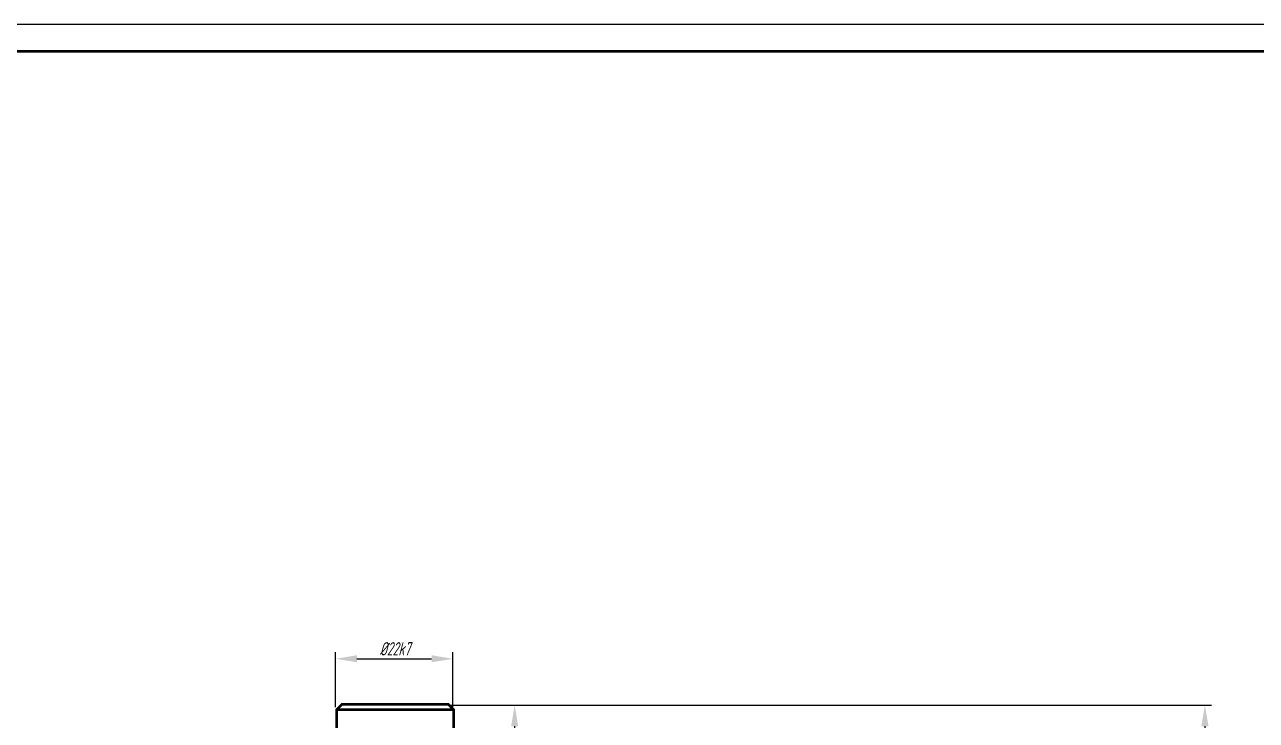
# Model space of a CAD drawing. Extents: x -10 to 1530, y -433 to 597.
# Drawn here: x 214 to 445.2, y 466 to 596.6 of the extents above; entities that cross this region are included whole.
import ezdxf

# ---------------------------------------------------------------- set-up
doc = ezdxf.new("R2010")
doc.units = 0
doc.header["$PDMODE"] = 3
doc.layers.get('0').update_dxf_attribs({"linetype": 'CONTINUOUS'})
doc.layers.get('DEFPOINTS').update_dxf_attribs({"linetype": 'CONTINUOUS'})
doc.layers.add('ОСНОВНОЙ', color=7, linetype='CONTINUOUS', lineweight=50)
doc.layers.add('РАЗМЕРЫ', color=140, linetype='CONTINUOUS', lineweight=9)
doc.layers.add('ПРЕДВАРИТ', color=5, linetype='CONTINUOUS')
doc.styles.get("Standard").update_dxf_attribs({"font": 'txt.shx', "width": 0.6, "oblique": 15})
doc.dimstyles.get("Standard").update_dxf_attribs({"dimtxt": 2.5, "dimasz": 4, "dimexe": 1.25, "dimexo": 0.625, "dimtad": 1, "dimdec": 4, "dimdsep": 46, "dimlunit": 6, "dimtxsty": 'Standard', "dimcen": 2.5, "dimadec": 0, "dimazin": 0, "dimtfac": 1, "dimtdec": 4, "dimtmove": 0, "dimatfit": 3, "dimfxl": 0, "dimtolj": 1, "dimtzin": 0, "dimarcsym": 0})

# ---------------------------------------------------------------- blocks, each defined once
blk = doc.blocks.new('*D69')
at = {"layer": 'DEFPOINTS', "color": 0, "lineweight": 25}
for p in [(294.37, 477.56), (272.37, 467.89), (294.37, 467.89)]:
    blk.add_point(p, dxfattribs=at)
at = {"layer": 'РАЗМЕРЫ', "color": 0, "lineweight": -2}
for p, q in [((272.37, 468.51), (272.37, 478.81)), ((294.37, 468.51), (294.37, 478.81)), ((276.37, 477.56), (290.37, 477.56))]:
    blk.add_line(p, q, dxfattribs=at)
at = {"layer": 'РАЗМЕРЫ', "color": 0, "lineweight": 25}
for points in [[(276.37, 478.23), (276.37, 476.9), (272.37, 477.56)], [(290.37, 478.23), (290.37, 476.9), (294.37, 477.56)]]:
    blk.add_solid(points, dxfattribs=at)
at = {"layer": 'РАЗМЕРЫ', "color": 0, "insert": (283.49, 479.44), "char_height": 2.5, "attachment_point": 5}
blk.add_mtext('\\A1;%%c22k7', dxfattribs=at)
blk = doc.blocks.new('*D81')
at = {"layer": 'DEFPOINTS', "color": 0, "lineweight": 25}
for p in [(293.37, 468.89), (294.37, 432.89), (305.97, 432.89)]:
    blk.add_point(p, dxfattribs=at)
at = {"layer": 'РАЗМЕРЫ', "color": 0, "lineweight": -2}
for p, q in [((294, 468.89), (307.22, 468.89)), ((305.97, 464.89), (305.97, 436.89)), ((295, 432.89), (307.22, 432.89))]:
    blk.add_line(p, q, dxfattribs=at)
at = {"layer": 'РАЗМЕРЫ', "color": 0, "lineweight": 25}
for points in [[(305.31, 464.89), (306.64, 464.89), (305.97, 468.89)], [(305.31, 436.89), (306.64, 436.89), (305.97, 432.89)]]:
    blk.add_solid(points, dxfattribs=at)
at = {"layer": 'РАЗМЕРЫ', "color": 0, "insert": (304.1, 450.36), "char_height": 2.5, "attachment_point": 5, "rotation": 90}
blk.add_mtext('\\A1;36', dxfattribs=at)
blk = doc.blocks.new('*D83')
at = {"layer": 'DEFPOINTS', "color": 0, "lineweight": 25}
for p in [(305.97, 468.89), (425.05, 231.44), (435.55, 231.44)]:
    blk.add_point(p, dxfattribs=at)
at = {"layer": 'РАЗМЕРЫ', "color": 0, "lineweight": -2}
for p, q in [((306.6, 468.89), (436.8, 468.89)), ((435.55, 464.89), (435.55, 235.44)), ((425.68, 231.44), (436.8, 231.44))]:
    blk.add_line(p, q, dxfattribs=at)
at = {"layer": 'РАЗМЕРЫ', "color": 0, "lineweight": 25}
for points in [[(434.88, 464.89), (436.22, 464.89), (435.55, 468.89)], [(434.88, 235.44), (436.22, 235.44), (435.55, 231.44)]]:
    blk.add_solid(points, dxfattribs=at)
at = {"layer": 'РАЗМЕРЫ', "color": 0, "insert": (433.67, 345.2), "char_height": 2.5, "attachment_point": 5, "rotation": 90}
blk.add_mtext('\\A1;238', dxfattribs=at)

msp = doc.modelspace()

# ---------------------------------------------------------------- linework, layer by layer
for p, q in [((831, 596.55631), (-10, 596.55631)), ((826, 591.55631), (10, 591.55631))]:
    msp.add_line(p, q)
at = {"const_width": 0.5}
msp.add_lwpolyline([(826, 591.55631), (10, 591.55631), (10, 7.55631), (826, 7.55631), (826, 591.55631)], dxfattribs=at)
at = {"layer": 'ОСНОВНОЙ', "const_width": 0.5}
msp.add_lwpolyline([(294.53769, 433.01219), (294.53769, 468.01219), (293.53769, 469.01219), (273.53769, 469.01219), (272.53769, 468.01219), (272.53769, 433.01219)], close=True, dxfattribs=at)
msp.add_lwpolyline([(294.53769, 468.01219), (272.53769, 468.01219)], dxfattribs=at)
at = {"layer": 'ПРЕДВАРИТ'}
for p, q in [((273.53769, 469.01219), (272.53769, 468.01219)), ((294.53769, 468.01219), (272.53769, 468.01219)), ((272.53769, 468.01219), (272.53769, 433.01219)), ((293.53769, 469.01219), (273.53769, 469.01219)), ((294.53769, 468.01219), (293.53769, 469.01219)), ((294.53769, 468.01219), (294.53769, 433.01219))]:
    msp.add_line(p, q, dxfattribs=at)

# ---------------------------------------------------------------- dimensions: what is measured, and where the dimension line sits
at = {"layer": 'РАЗМЕРЫ', "color": 0}
dim = msp.add_linear_dim(base=(294.37499, 477.56225), p1=(272.37499, 467.88508), p2=(294.37499, 467.88508), text='%%c22k7', dimstyle='Standard', dxfattribs=at)
dim.commit()
dim.dimension.update_dxf_attribs({"geometry": '*D69', "text_midpoint": (283.48909, 477.56225), "dimtype": 160})
dim = msp.add_linear_dim(base=(305.97256, 432.88508), p1=(293.37499, 468.88508), p2=(294.37499, 432.88508), angle=90, dimstyle='Standard', dxfattribs=at)
dim.commit()
dim.dimension.update_dxf_attribs({"geometry": '*D81', "text_midpoint": (305.97256, 450.36493), "dimtype": 160})
dim = msp.add_linear_dim(base=(435.54963, 231.44216), p1=(305.97256, 468.88508), p2=(425.05011, 231.44216), angle=90, text='238', dimstyle='Standard', dxfattribs=at)
dim.commit()
dim.dimension.update_dxf_attribs({"geometry": '*D83', "text_midpoint": (435.54963, 345.20313), "dimtype": 160})

doc.saveas('drawing.dxf')
